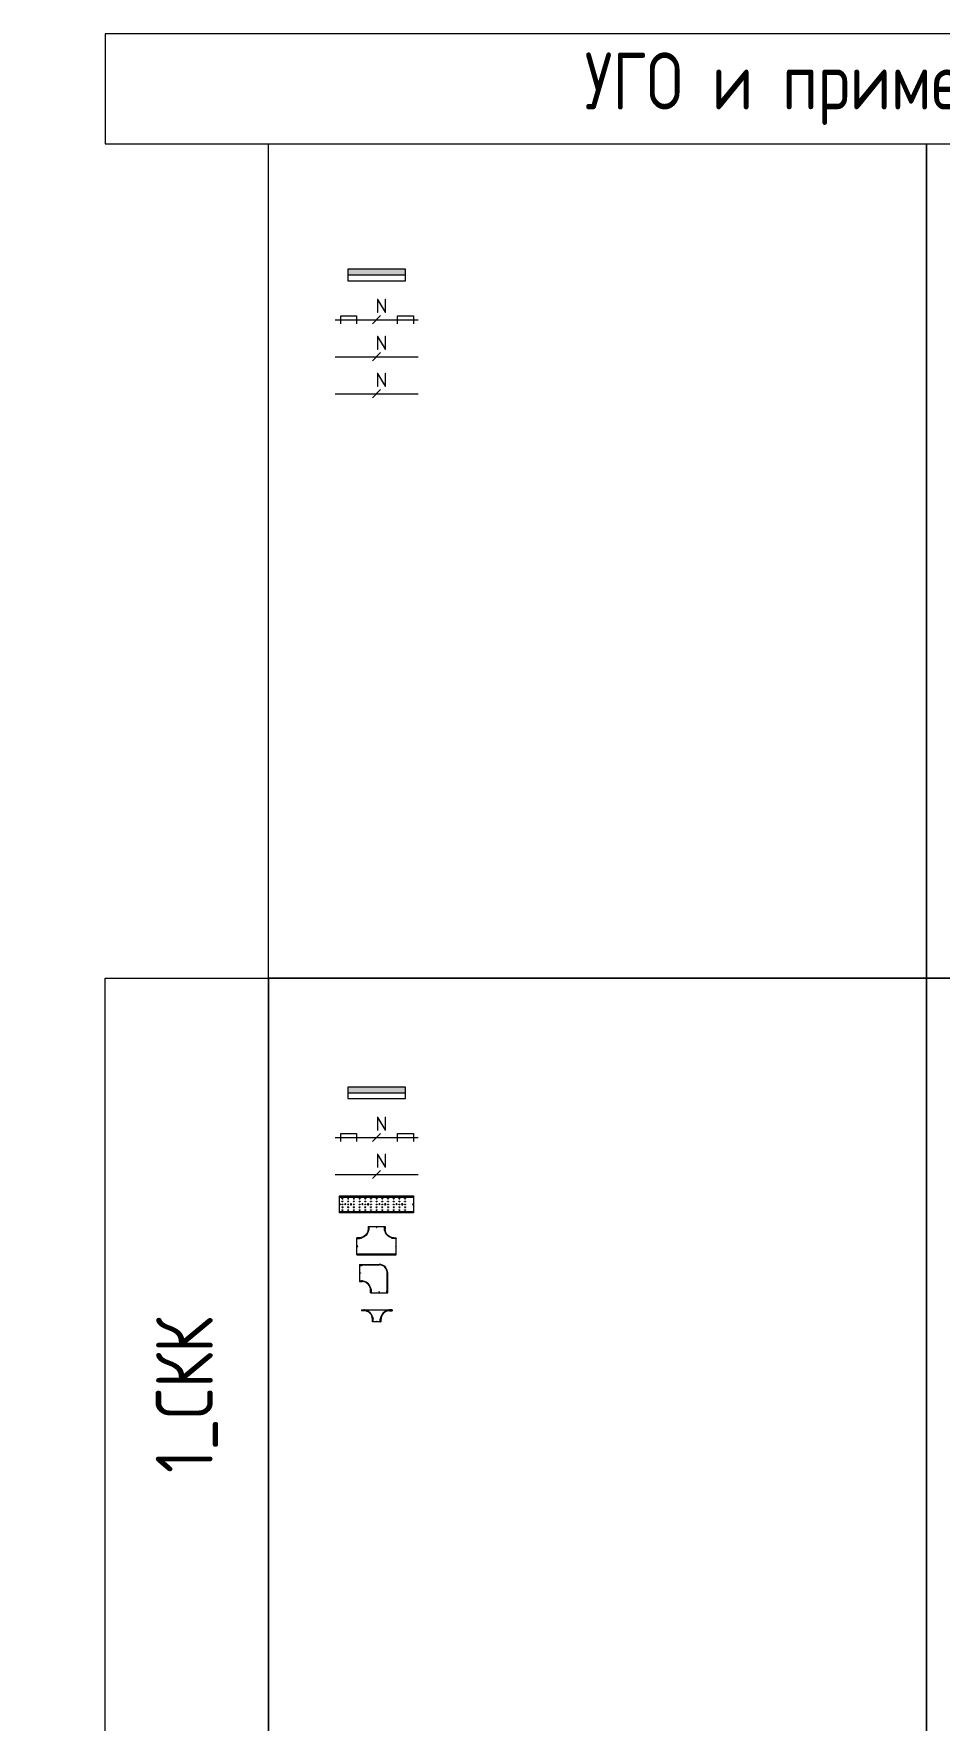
# Model space of a CAD drawing. Header units: millimetres. Extents: x -298345 to 861279, y -149517 to 72226.
# Drawn here: x -216327 to -200390, y 42573 to 72226 of the extents above; entities that cross this region are included whole.
import ezdxf
from ezdxf import colors
from ezdxf.entities.mleader import LeaderData, LeaderLine
from ezdxf.math import Vec2, Vec3

# ---------------------------------------------------------------- set-up
doc = ezdxf.new("R2010")
doc.units = ezdxf.units.MM
doc.layers.get('0').update_dxf_attribs({"plot": 0})
for name, color, linetype in [('0_UNC_0 Лоток', 1, 'Continuous'), ('0_UNC_0 Щит', 1, 'Continuous'), ('0_UNC_1 Сети. Оборудование', 1, 'Continuous'), ('0_UNC_1 Сети. Трассы', 1, 'Continuous'), ('0_UNC_1 СКК. Оборудование', 1, 'Continuous'), ('0_UNC_1 СКК. Трассы', 1, 'Continuous')]:
    doc.layers.add(name, color=color, linetype=linetype)
doc.layers.add('Отключено', color=104, linetype='Continuous', plot=False)
doc.styles.add('Unecom', font='GOST2304A_0.ttf', dxfattribs={"height": 2.5})
doc.styles.add('СГЕНЕРИР_СТИЛЬ_1', font='')
doc.styles.get('СГЕНЕРИР_СТИЛЬ_1').set_extended_font_data('Arial Кириллический')

# ---------------------------------------------------------------- blocks, each defined once
blk = doc.blocks.new('*U42')
at = {"color": 0}
for p, q in [((-300, 0), (-300, 345)), ((-293, 68), (-293, 345)), ((195, 495), (-150, 495)), ((127, 488), (-150, 488)), ((195, 495), (150, 495)), ((195, 495), (150, 495)), ((190, 480), (160, 480)), ((195, 195), (195, 495)), ((-300, 0), (0, 0)), ((-285, 5), (-285, 35)), ((-15, 5), (-15, 35)), ((0, 0), (0, 45)), ((195, 195), (150, 195)), ((190, 210), (160, 210))]:
    blk.add_line(p, q, dxfattribs=at)
for centre in [(180, 345), (-150, 15)]:
    blk.add_circle(centre, 3.5, dxfattribs=at)
for centre, radius, start, end in [((-150, 345), 150, 90, 180), ((-150, 345), 143, 90, 180), ((117, 414), 75, 69.7694, 82.5868), ((163, 530), 50, 246.701, 266.8128), ((190, 485), 5, 270, 0), ((-219, 78), 75, 187.4132, 200.2306), ((-290, 5), 5, 270, 0), ((-335, 32), 50, 3.1872, 23.299), ((35, 32), 50, 156.701, 176.8128), ((-10, 5), 5, 180, 270), ((-79, 84), 75, 334.3597, 350.8282), ((150, 45), 157, 99.4951, 170.5049), ((150, 45), 150, 90, 180), ((111, 274), 75, 279.1718, 295.6403), ((163, 160), 50, 93.1872, 113.299), ((190, 205), 5, 0, 90)]:
    blk.add_arc(centre, radius, start, end, dxfattribs=at)
blk = doc.blocks.new('*U43')
at = {"color": 5}
for p, q in [((150, 1300), (-150, 1300)), ((-150, 1300), (-150, 0)), ((-128, 0), (-128, 1300)), ((128, 0), (128, 1300)), ((150, 0), (150, 1300)), ((-103.5, 1144), (-103.5, 1156)), ((-103.5, 1044), (-103.5, 1056)), ((-103.5, 944), (-103.5, 956)), ((-96.5, 1144), (-96.5, 1156)), ((-96.5, 1044), (-96.5, 1056)), ((-96.5, 944), (-96.5, 956)), ((-53.5, 1144), (-53.5, 1156)), ((-53.5, 1044), (-53.5, 1056)), ((-53.5, 944), (-53.5, 956)), ((-46.5, 1144), (-46.5, 1156)), ((-46.5, 1044), (-46.5, 1056)), ((-46.5, 944), (-46.5, 956)), ((-3.5, 1144), (-3.5, 1156)), ((-3.5, 1044), (-3.5, 1056)), ((-3.5, 944), (-3.5, 956)), ((3.5, 1144), (3.5, 1156)), ((3.5, 1044), (3.5, 1056)), ((3.5, 944), (3.5, 956)), ((46.5, 1144), (46.5, 1156)), ((46.5, 1044), (46.5, 1056)), ((46.5, 944), (46.5, 956)), ((53.5, 1144), (53.5, 1156)), ((53.5, 1044), (53.5, 1056)), ((53.5, 944), (53.5, 956)), ((96.5, 1144), (96.5, 1156)), ((96.5, 1044), (96.5, 1056)), ((96.5, 944), (96.5, 956)), ((103.5, 1144), (103.5, 1156)), ((103.5, 1044), (103.5, 1056)), ((103.5, 944), (103.5, 956)), ((-103.5, 844), (-103.5, 856)), ((-103.5, 744), (-103.5, 756)), ((-103.5, 644), (-103.5, 656)), ((-96.5, 844), (-96.5, 856)), ((-96.5, 744), (-96.5, 756)), ((-96.5, 644), (-96.5, 656)), ((-53.5, 844), (-53.5, 856)), ((-53.5, 744), (-53.5, 756)), ((-53.5, 644), (-53.5, 656)), ((-46.5, 844), (-46.5, 856)), ((-46.5, 744), (-46.5, 756)), ((-46.5, 644), (-46.5, 656)), ((-3.5, 844), (-3.5, 856)), ((-3.5, 744), (-3.5, 756)), ((-3.5, 644), (-3.5, 656)), ((3.5, 844), (3.5, 856)), ((3.5, 744), (3.5, 756)), ((3.5, 644), (3.5, 656)), ((46.5, 844), (46.5, 856)), ((46.5, 744), (46.5, 756)), ((46.5, 644), (46.5, 656)), ((53.5, 844), (53.5, 856)), ((53.5, 744), (53.5, 756)), ((53.5, 644), (53.5, 656)), ((96.5, 844), (96.5, 856)), ((96.5, 744), (96.5, 756)), ((96.5, 644), (96.5, 656)), ((103.5, 844), (103.5, 856)), ((103.5, 744), (103.5, 756)), ((103.5, 644), (103.5, 656)), ((-103.5, 544), (-103.5, 556)), ((-103.5, 444), (-103.5, 456)), ((-103.5, 344), (-103.5, 356)), ((-96.5, 544), (-96.5, 556)), ((-96.5, 444), (-96.5, 456)), ((-96.5, 344), (-96.5, 356)), ((-53.5, 544), (-53.5, 556)), ((-53.5, 444), (-53.5, 456)), ((-53.5, 344), (-53.5, 356)), ((-46.5, 544), (-46.5, 556)), ((-46.5, 444), (-46.5, 456)), ((-46.5, 344), (-46.5, 356)), ((-3.5, 544), (-3.5, 556)), ((-3.5, 444), (-3.5, 456)), ((-3.5, 344), (-3.5, 356)), ((3.5, 544), (3.5, 556)), ((3.5, 444), (3.5, 456)), ((3.5, 344), (3.5, 356)), ((46.5, 544), (46.5, 556)), ((46.5, 444), (46.5, 456)), ((46.5, 344), (46.5, 356)), ((53.5, 544), (53.5, 556)), ((53.5, 444), (53.5, 456)), ((53.5, 344), (53.5, 356)), ((96.5, 544), (96.5, 556)), ((96.5, 444), (96.5, 456)), ((96.5, 344), (96.5, 356)), ((103.5, 544), (103.5, 556)), ((103.5, 444), (103.5, 456)), ((103.5, 344), (103.5, 356)), ((-150, 0), (150, 0)), ((-103.5, 244), (-103.5, 256)), ((-103.5, 144), (-103.5, 156)), ((-103.5, 44), (-103.5, 56)), ((-96.5, 244), (-96.5, 256)), ((-96.5, 144), (-96.5, 156)), ((-96.5, 44), (-96.5, 56)), ((-53.5, 244), (-53.5, 256)), ((-53.5, 144), (-53.5, 156)), ((-53.5, 44), (-53.5, 56)), ((-46.5, 244), (-46.5, 256)), ((-46.5, 144), (-46.5, 156)), ((-46.5, 44), (-46.5, 56)), ((-3.5, 244), (-3.5, 256)), ((-3.5, 144), (-3.5, 156)), ((-3.5, 44), (-3.5, 56)), ((3.5, 244), (3.5, 256)), ((3.5, 144), (3.5, 156)), ((3.5, 44), (3.5, 56)), ((46.5, 244), (46.5, 256)), ((46.5, 144), (46.5, 156)), ((46.5, 44), (46.5, 56)), ((53.5, 244), (53.5, 256)), ((53.5, 144), (53.5, 156)), ((53.5, 44), (53.5, 56)), ((96.5, 244), (96.5, 256)), ((96.5, 144), (96.5, 156)), ((96.5, 44), (96.5, 56)), ((103.5, 244), (103.5, 256)), ((103.5, 144), (103.5, 156)), ((103.5, 44), (103.5, 56))]:
    blk.add_line(p, q, dxfattribs=at)
for centre, radius in [((-139, 1265), 3.5), ((0, 1285), 3.5), ((139, 1265), 3.5), ((0, 1100), 10.5), ((0, 1000), 8.5), ((0, 800), 10.5), ((0, 700), 8.5), ((0, 500), 10.5), ((0, 400), 8.5), ((-139, 35), 3.5), ((0, 200), 10.5), ((0, 100), 8.5), ((0, 15), 3.5), ((139, 35), 3.5)]:
    blk.add_circle(centre, radius, dxfattribs=at)
for centre, start, end in [((-100, 1156), 0, 180), ((-100, 1144), 180, 0), ((-100, 1056), 0, 180), ((-100, 1044), 180, 0), ((-100, 956), 0, 180), ((-100, 944), 180, 0), ((-50, 1156), 0, 180), ((-50, 1144), 180, 0), ((-50, 1056), 0, 180), ((-50, 1044), 180, 0), ((-50, 956), 0, 180), ((-50, 944), 180, 0), ((0, 1156), 0, 180), ((0, 1144), 180, 0), ((0, 1056), 0, 180), ((0, 1044), 180, 0), ((0, 956), 0, 180), ((0, 944), 180, 0), ((50, 1156), 0, 180), ((50, 1144), 180, 0), ((50, 1056), 0, 180), ((50, 1044), 180, 0), ((50, 956), 0, 180), ((50, 944), 180, 0), ((100, 1156), 0, 180), ((100, 1144), 180, 0), ((100, 1056), 0, 180), ((100, 1044), 180, 0), ((100, 956), 0, 180), ((100, 944), 180, 0), ((-100, 856), 0, 180), ((-100, 844), 180, 0), ((-100, 756), 0, 180), ((-100, 744), 180, 0), ((-100, 656), 0, 180), ((-100, 644), 180, 0), ((-50, 856), 0, 180), ((-50, 844), 180, 0), ((-50, 756), 0, 180), ((-50, 744), 180, 0), ((-50, 656), 0, 180), ((-50, 644), 180, 0), ((0, 856), 0, 180), ((0, 844), 180, 0), ((0, 756), 0, 180), ((0, 744), 180, 0), ((0, 656), 0, 180), ((0, 644), 180, 0), ((50, 856), 0, 180), ((50, 844), 180, 0), ((50, 756), 0, 180), ((50, 744), 180, 0), ((50, 656), 0, 180), ((50, 644), 180, 0), ((100, 856), 0, 180), ((100, 844), 180, 0), ((100, 756), 0, 180), ((100, 744), 180, 0), ((100, 656), 0, 180), ((100, 644), 180, 0), ((-100, 556), 0, 180), ((-100, 544), 180, 0), ((-100, 456), 0, 180), ((-100, 444), 180, 0), ((-100, 356), 0, 180), ((-100, 344), 180, 0), ((-50, 556), 0, 180), ((-50, 544), 180, 0), ((-50, 456), 0, 180), ((-50, 444), 180, 0), ((-50, 356), 0, 180), ((-50, 344), 180, 0), ((0, 556), 0, 180), ((0, 544), 180, 0), ((0, 456), 0, 180), ((0, 444), 180, 0), ((0, 356), 0, 180), ((0, 344), 180, 0), ((50, 556), 0, 180), ((50, 544), 180, 0), ((50, 456), 0, 180), ((50, 444), 180, 0), ((50, 356), 0, 180), ((50, 344), 180, 0), ((100, 556), 0, 180), ((100, 544), 180, 0), ((100, 456), 0, 180), ((100, 444), 180, 0), ((100, 356), 0, 180), ((100, 344), 180, 0), ((-100, 256), 0, 180), ((-100, 244), 180, 0), ((-100, 156), 0, 180), ((-100, 144), 180, 0), ((-100, 56), 0, 180), ((-100, 44), 180, 0), ((-50, 256), 0, 180), ((-50, 244), 180, 0), ((-50, 156), 0, 180), ((-50, 144), 180, 0), ((-50, 56), 0, 180), ((-50, 44), 180, 0), ((0, 256), 0, 180), ((0, 244), 180, 0), ((0, 156), 0, 180), ((0, 144), 180, 0), ((0, 56), 0, 180), ((0, 44), 180, 0), ((50, 256), 0, 180), ((50, 244), 180, 0), ((50, 156), 0, 180), ((50, 144), 180, 0), ((50, 56), 0, 180), ((50, 44), 180, 0), ((100, 256), 0, 180), ((100, 244), 180, 0), ((100, 156), 0, 180), ((100, 144), 180, 0), ((100, 56), 0, 180), ((100, 44), 180, 0)]:
    blk.add_arc(centre, 3.5, start, end, dxfattribs=at)
blk = doc.blocks.new('*U44')
at = {"color": 0, "linetype": 'Continuous', "lineweight": 25}
for p, q in [((0, 0), (0, 690)), ((0, 690), (300, 690)), ((15, 5), (15, 690)), ((285, 685), (285, 645)), ((300, 645), (300, 690)), ((495, 495), (450, 495)), ((490, 480), (450, 480)), ((495, 195), (495, 495)), ((0, 0), (300, 0)), ((285, 5), (285, 45)), ((300, 45), (300, 0)), ((490, 210), (450, 210)), ((495, 195), (450, 195))]:
    blk.add_line(p, q, dxfattribs=at)
for centre in [(150, 680), (485, 345), (150, 10)]:
    blk.add_circle(centre, 3.5, dxfattribs=at)
for centre, radius, start, end in [((10, 685), 5, 0, 90), ((290, 685), 5, 90, 180), ((345, 649), 60.4, 184.1595, 194.983), ((345, 649), 60.4, 194.983, 203.8151), ((-82, 482), 398, 17.708, 21.0093), ((285, 108), 404, 69.0267, 72.3028), ((454, 540), 60.4, 246.1849, 255.017), ((454, 540), 60.4, 255.017, 265.8405), ((10, 5), 5, 270, 0), ((345, 41), 60.4, 165.017, 175.8405), ((290, 5), 5, 180, 270), ((345, 41), 60.4, 156.1849, 165.017), ((-82, 208), 398, 338.9907, 342.292), ((285, 582), 404, 287.6972, 290.9733), ((454, 150), 60.4, 104.983, 113.8151), ((454, 150), 60.4, 94.1595, 104.983)]:
    blk.add_arc(centre, radius, start, end, dxfattribs=at)
at = {"color": 0}
for centre, radius, start, end in [((450, 645), 158, 195.2844, 254.6672), ((450, 645), 150, 180.0715, 269.9285), ((490, 485), 5, 270, 0), ((450, 45), 158, 105.3328, 164.7156), ((450, 45), 150, 90.0715, 179.9285), ((490, 205), 5, 0, 90)]:
    blk.add_arc(centre, radius, start, end, dxfattribs=at)
blk = doc.blocks.new('ЩС-65')
h = blk.add_hatch(color=1)
h.dxf.hatch_style = 1
h.paths.add_polyline_path([(1014, 0), (1014, 101), (0, 101), (0, 0)])
at = {"color": 1}
for points in [[(0, 101), (0, -101), (1014, -101), (1014, 101), (0, 101)], [(0, 0), (1014, 0)]]:
    blk.add_lwpolyline(points, dxfattribs=at)
blk = doc.blocks.new('Переходник')
at = {"color": 0, "linetype": 'Continuous', "lineweight": 25}
for p, q in [((-270, 210), (-270, 195)), ((-225, 195), (-270, 195)), ((-265, 210), (-225, 210)), ((-75, 0), (-75, 45)), ((75, 0), (-75, 0)), ((-60, 5), (-60, 45)), ((60, 5), (60, 45)), ((75, 0), (75, 45)), ((265, 210), (225, 210)), ((225, 195), (270, 195)), ((270, 210), (270, 195))]:
    blk.add_line(p, q, dxfattribs=at)
at = {"color": 0}
blk.add_lwpolyline([(-270, 210), (270, 210)], dxfattribs=at)
at = {"color": 0, "linetype": 'Continuous', "lineweight": 25}
blk.add_circle((0, 10), 3.5, dxfattribs=at)
for centre, radius, start, end in [((-265, 205), 5, 90, 180), ((-229, 150), 60.4, 75.017, 85.8405), ((-229, 150), 60.4, 66.1849, 75.017), ((-62, 577), 398, 248.9907, 252.292), ((312, 210), 404, 197.6972, 200.9733), ((-120, 41), 60.4, 14.983, 23.8151), ((-120, 41), 60.4, 4.1595, 14.983), ((120, 41), 60.4, 165.017, 175.8405), ((120, 41), 60.4, 156.1849, 165.017), ((-312, 210), 404, 339.0267, 342.3028), ((62, 577), 398, 287.708, 291.0093), ((229, 150), 60.4, 104.983, 113.8151), ((229, 150), 60.4, 94.1595, 104.983), ((265, 205), 5, 0, 90)]:
    blk.add_arc(centre, radius, start, end, dxfattribs=at)
at = {"color": 0}
for centre, radius, start, end in [((-225, 45), 150, 0.0715, 89.9285), ((-225, 45), 158, 15.3328, 74.7156), ((-65, 5), 5, 270, 0), ((65, 5), 5, 180, 270), ((225, 45), 158, 105.2844, 164.6672), ((225, 45), 150, 90.0715, 179.9285)]:
    blk.add_arc(centre, radius, start, end, dxfattribs=at)
blk = doc.blocks.new('_None')

msp = doc.modelspace()

# ---------------------------------------------------------------- linework, layer by layer
at = {"ltscale": 10}
for points in [[(-215071, 70296), (-186103, 70296), (-186103, 72226), (-215071, 72226)], [(-212203, 70296), (-200647, 70296), (-200647, 55642), (-212203, 55642)], [(-200647, 70296), (-186103, 70296), (-186103, 55642), (-200647, 55642)], [(-212203, 40988), (-215071, 40988), (-215071, 55642), (-212203, 55642)], [(-212203, 55642), (-200647, 55642), (-200647, 40988), (-212203, 40988)], [(-200647, 55642), (-186103, 55642), (-186103, 40988), (-200647, 40988)]]:
    msp.add_lwpolyline(points, close=True, dxfattribs=at)
at = {"layer": '0_UNC_0 Лоток', "color": 1}
for points in [[(-211037, 52841), (-209574, 52841)], [(-210937, 52771), (-210937, 52911), (-210657, 52911), (-210657, 52771)], [(-210376, 52770), (-210235, 52912)], [(-209937, 52771), (-209937, 52911), (-209657, 52911), (-209657, 52771)]]:
    msp.add_lwpolyline(points, dxfattribs=at)
at = {"layer": '0_UNC_1 Сети. Трассы'}
for points in [[(-211037, 67205), (-209574, 67205)], [(-210937, 67135), (-210937, 67275), (-210657, 67275), (-210657, 67135)], [(-210376, 67134), (-210235, 67276)], [(-209937, 67135), (-209937, 67275), (-209657, 67275), (-209657, 67135)], [(-211037, 66555), (-209574, 66555)], [(-210376, 66484), (-210235, 66626)], [(-210376, 65834), (-210235, 65976)]]:
    msp.add_lwpolyline(points, dxfattribs=at)
at = {"layer": '0_UNC_1 Сети. Трассы', "ltscale": 2}
msp.add_lwpolyline([(-211037, 65905), (-209574, 65905)], dxfattribs=at)
at = {"layer": '0_UNC_1 СКК. Трассы'}
for points in [[(-211037, 52191), (-209574, 52191)], [(-210376, 52120), (-210235, 52262)]]:
    msp.add_lwpolyline(points, dxfattribs=at)

# ---------------------------------------------------------------- block references
at = {"layer": '0_UNC_0 Щит', "color": 1}
msp.add_blockref('ЩС-65', (-210813, 53626), dxfattribs=at)
at = {"layer": '0_UNC_1 Сети. Оборудование', "color": 1}
msp.add_blockref('ЩС-65', (-210813, 67990), dxfattribs=at)
at = {"layer": '0_UNC_1 СКК. Оборудование', "color": 5, "xscale": -1, "rotation": 270}
msp.add_blockref('*U43', (-210956, 51669), dxfattribs=at)
at = {"layer": '0_UNC_1 СКК. Оборудование', "color": 5, "linetype": 'ByBlock', "lineweight": -2, "xscale": -1, "rotation": 270}
msp.add_blockref('*U44', (-210651, 50782), dxfattribs=at)
at = {"layer": '0_UNC_1 СКК. Оборудование', "color": 5, "lineweight": -2, "ltscale": 0.4, "rotation": 270}
msp.add_blockref('*U42', (-210607, 50312), dxfattribs=at)
at = {"layer": '0_UNC_1 СКК. Трассы', "color": 5}
msp.add_blockref('Переходник', (-210304, 49605), dxfattribs=at)

# ---------------------------------------------------------------- texts
at = {"insert": (-200587, 71261), "char_height": 1000, "width": 28967.54, "attachment_point": 5, "style": 'Unecom'}
msp.add_mtext('\\pxqc;УГО и примечания ЭОМ', dxfattribs=at)
at = {"insert": (-213637, 48315), "char_height": 1000, "width": 14654.18, "attachment_point": 5, "rotation": 90, "style": 'Unecom'}
msp.add_mtext('1_СКК', dxfattribs=at)
at = {"layer": '0_UNC_0 Лоток', "color": 1, "insert": (-209651, 53083), "char_height": 250, "width": 1354, "attachment_point": 5, "style": 'СГЕНЕРИР_СТИЛЬ_1'}
msp.add_mtext('\\pxql;{\\fISOCPEUR|b0|i0|c204|p34;N}', dxfattribs=at)
at = {"layer": '0_UNC_1 Сети. Трассы', "char_height": 250, "width": 1354, "attachment_point": 5, "style": 'СГЕНЕРИР_СТИЛЬ_1'}
for insert in [(-209651, 67447), (-209651, 66797), (-209651, 66147)]:
    msp.add_mtext('\\pxql;{\\fISOCPEUR|b0|i0|c204|p34;N}', dxfattribs=dict(at, insert=insert))
at = {"layer": '0_UNC_1 СКК. Трассы', "insert": (-209651, 52433), "char_height": 250, "width": 1354, "attachment_point": 5, "style": 'СГЕНЕРИР_СТИЛЬ_1'}
msp.add_mtext('\\pxql;{\\fISOCPEUR|b0|i0|c204|p34;N}', dxfattribs=at)

# ---------------------------------------------------------------- leaders
at = {"layer": '0_UNC_1 Сети. Трассы', "ltscale": 2}
ml = msp.add_multileader_mtext('Standard', dxfattribs=at)
ml.set_content('Подъем кабельных линии из цокольного этажа. \\PКабели ЭОМ — в лотке.^JПитающие линии СПЗ — в отдельной гофрированной трубе (гофре).', color=7, style='Unecom')
ml.set_leader_properties(color=7, linetype='ByLayer', lineweight=13)
ml.set_arrow_properties(name='NONE')
ml.build(insert=Vec2(0, 0))
ml.multileader.update_dxf_attribs({"text_left_attachment_type": 6, "text_right_attachment_type": 6, "text_bottom_attachment_type": 10, "dogleg_length": 0, "arrow_head_size": 0, "scale": 100})
ctx = ml.context
ctx.base_point, ctx.scale, ctx.char_height, ctx.arrow_head_size, ctx.plane_origin = Vec3(184023, 45552), 100, 250, 0, Vec3(192949, 47105)
ctx.left_attachment, ctx.right_attachment, ctx.top_attachment, ctx.text_align_type = 6, 6, 10, 2
notes = []
notes.append((ctx, [(0, (1, 1, 0), (188740, 45552), (-1, 0), 0, [(0, [(191288, 43112)], 0, [])])]))
ctx.mtext.insert, ctx.mtext.width, ctx.mtext.alignment, ctx.mtext.flow_direction = Vec3(188738, 45873), 4815.22, 3, 5
at = {"layer": 'Отключено', "ltscale": 200}
ml = msp.add_multileader_mtext('Standard', dxfattribs=at)
ml.set_content('Подъем кабельных линии на первый, этаж', color=7, style='Unecom')
ml.set_leader_properties(color=7, linetype='ByLayer', lineweight=13)
ml.build(insert=Vec2(0, 0))
ml.multileader.update_dxf_attribs({"text_left_attachment_type": 6, "text_right_attachment_type": 6, "text_bottom_attachment_type": 10, "dogleg_length": 1, "arrow_head_size": 0, "scale": 100})
ctx = ml.context
ctx.base_point, ctx.scale, ctx.char_height, ctx.arrow_head_size, ctx.landing_gap_size, ctx.plane_origin = Vec3(39448, 43502), 100, 250, 0, 200, Vec3(46238, 46348)
ctx.left_attachment, ctx.right_attachment, ctx.top_attachment, ctx.text_align_type = 6, 6, 10, 2
notes.append((ctx, [(0, (1, 1, 0), (42269, 43502), (-1, 0), 100, [(0, [(44468, 43112)], 0, [])])]))
ctx.mtext.insert, ctx.mtext.width, ctx.mtext.alignment, ctx.mtext.flow_direction = Vec3(41969, 43802), 2717.83, 3, 5
for ctx, leaders in notes:
    for number, flags, end, landing, length, lines in leaders:
        leader = LeaderData()
        leader.index, (leader.has_last_leader_line, leader.has_dogleg_vector, leader.attachment_direction) = number, flags
        leader.last_leader_point, leader.dogleg_vector, leader.dogleg_length = Vec3(end), Vec3(landing), length
        for number, points, colour, breaks in lines:
            line = LeaderLine()
            line.index, line.vertices, line.color, line.breaks = number, Vec3.list(points), colors.encode_raw_color(colour), breaks
            leader.lines.append(line)
        ctx.leaders.append(leader)

doc.saveas('drawing.dxf')
